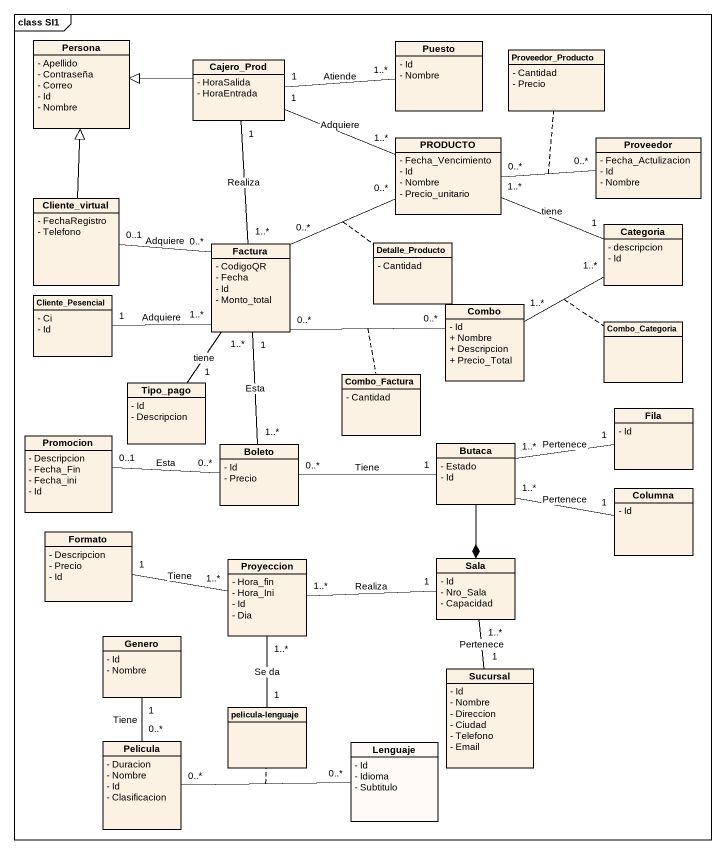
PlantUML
@startuml
mainframe class SI1
hide circle
hide empty members
skinparam classAttributeIconSize 0
class Persona {
  - Apellido
  - Contraseña
  - Correo
  - Id
  - Nombre
}
class Puesto {
  - Id
  - Nombre
}
class Cajero_Prod {
  - HoraSalida
  - HoraEntrada
}
class Proveedor_Producto {
  - Cantidad
  - Precio
}
class PRODUCTO {
  - Fecha_Vencimiento
  - Id
  - Nombre
  - Precio_unitario
}
class Proveedor {
  - Fecha_Actulizacion
  - Id
  - Nombre
}
class Cliente_virtual {
  - FechaRegistro
  - Telefono
}
class Categoria {
  - descripcion
  - Id
}
class Factura {
  - CodigoQR
  - Fecha
  - Id
  - Monto_total
}
class Detalle_Producto {
  - Cantidad
}
class Cliente_Pesencial {
  - Ci
  - Id
}
class Combo {
  - Id
  + Nombre
  + Descripcion
  + Precio_Total
}
class Combo_Categoria
class Tipo_pago {
  - Id
  - Descripcion
}
class Combo_Factura {
  - Cantidad
}
class Promocion {
  - Descripcion
  - Fecha_Fin
  - Fecha_ini
  - Id
}
class Fila {
  - Id
}
class Boleto {
  - Id
  - Precio
}
class Butaca {
  - Estado
  - Id
}
class Columna {
  - Id
}
class Formato {
  - Descripcion
  - Precio
  - Id
}
class Proyeccion {
  - Hora_fin
  - Hora_Ini
  - Id
  - Dia
}
class Sala {
  - Id
  - Nro_Sala
  - Capacidad
}
class Genero {
  - Id
  - Nombre
}
class Sucursal {
  - Id
  - Nombre
  - Direccion
  - Ciudad
  - Telefono
  - Email
}
class "pelicula-lenguaje" as pelicula_lenguaje
class Pelicula {
  - Duracion
  - Nombre
  - Id
  - Clasificacion
}
class Lenguaje #FDFAF7 {
  - Id
  - Idioma
  - Subtitulo
}
Puesto "1..*" -left- "1" Cajero_Prod : Atiende
Cajero_Prod -left-|> Persona
Cajero_Prod "1" -right- "1..*" PRODUCTO : Adquiere
Cajero_Prod "1" -- "1..*" Factura : Realiza
PRODUCTO "0..*" -right- "0..*" Proveedor
(PRODUCTO, Proveedor) .. Proveedor_Producto
Cliente_virtual -up-|> Persona
Cliente_virtual "0..1" -right- "0..*" Factura : Adquiere
Categoria "1" -left- "1..*" PRODUCTO : tiene
Factura "0..*" -right- "0..*" PRODUCTO
(Factura, PRODUCTO) .. Detalle_Producto
Factura "0..*" -right- "0..*" Combo
(Factura, Combo) .. Combo_Factura
Cliente_Pesencial "1" -right- "1..*" Factura : Adquiere
Combo "1..*" -right- "1..*" Categoria
(Combo, Categoria) .. Combo_Categoria
Tipo_pago "1" -up- "1..*" Factura : tiene
Promocion "0..1" -right- "0..*" Boleto : Esta
Boleto "1..*" -up- "1" Factura : Esta
Boleto "0..*" -right- "1" Butaca : Tiene
Butaca "1..*" -right- "1" Fila : Pertenece
Butaca "1..*" -right- "1" Columna : Pertenece
Butaca --* Sala
Formato "1" -right- "1..*" Proyeccion : Tiene
Proyeccion "1..*" -right- "1" Sala : Realiza
Genero "1" -- "0..*" Pelicula : Tiene
Sucursal "1" -up- "1..*" Sala : Pertenece
pelicula_lenguaje "1" -up- "1..*" Proyeccion : Se da
Lenguaje "0..*" -left- "0..*" Pelicula
(Lenguaje, Pelicula) .. pelicula_lenguaje
@enduml
